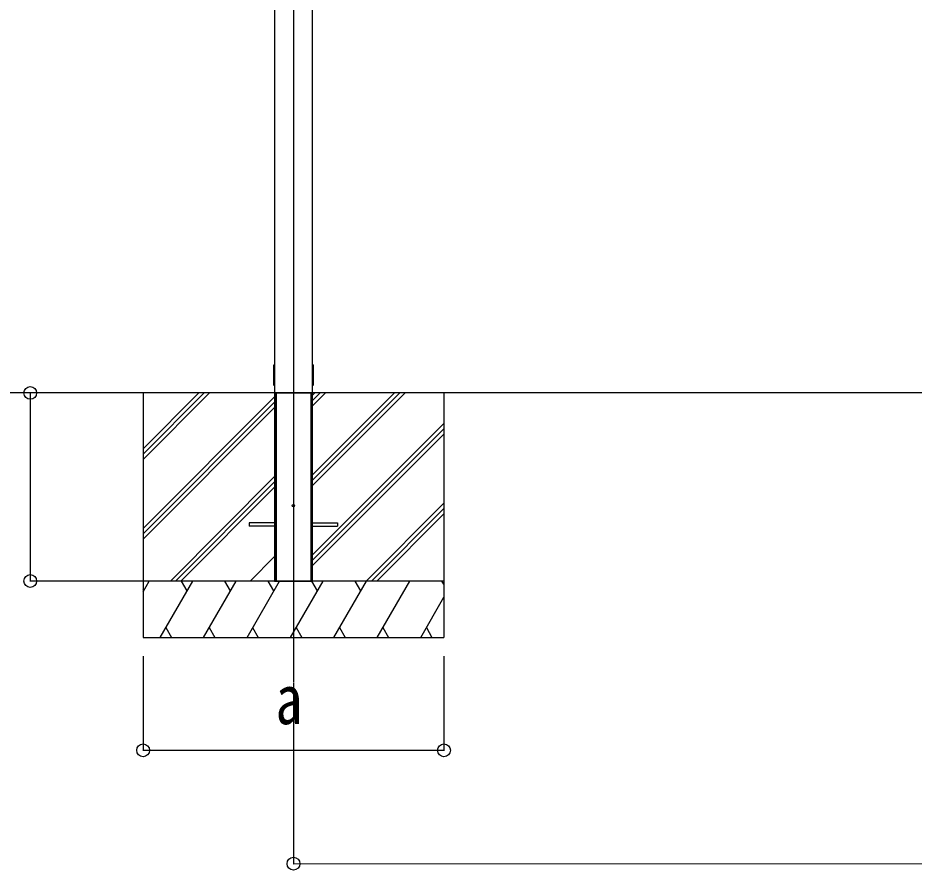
# Model space of a CAD drawing. Units: millimetres, scale not verified. Extents: x -16820 to 16820, y -11880 to 11880.
# Drawn here: x -14248 to -11864, y -6378 to -4113 of the extents above; entities that cross this region are included whole.
import ezdxf
from ezdxf.enums import TextEntityAlignment as Align

# ---------------------------------------------------------------- set-up
doc = ezdxf.new("R2010")
doc.units = ezdxf.units.MM
doc.header["$LTSCALE"] = 60
for name, color, linetype in [('0-3_YKK_12', 2, 'Continuous'), ('0-4_YKK_A1', 4, 'Continuous'), ('0-5_YKK_D', 6, 'Continuous')]:
    doc.layers.add(name, color=color, linetype=linetype)
doc.styles.add('ＭＳ ゴシック', font='')
doc.styles.get('ＭＳ ゴシック').set_extended_font_data('MS Gothic')

msp = doc.modelspace()

# ---------------------------------------------------------------- linework, layer by layer
at = {"layer": '0-3_YKK_12'}
msp.add_line((-13514.92, -2731.12), (-13514.92, -5879.28), dxfattribs=at)
at = {"layer": '0-4_YKK_A1'}
for p, q in [((-13564.92, -2728.5), (-13564.92, -5129.28)), ((-13464.92, -2728.5), (-13464.92, -5129.28)), ((-13567.42, -5066.7), (-13567.15, -5035.8)), ((-13464.92, -5035.5), (-13463.19, -5035.5)), ((-13463.19, -5035.5), (-13462.99, -5035.5)), ((-13462.69, -5035.8), (-13462.42, -5066.7)), ((-13567.22, -5089.7), (-13567.42, -5066.7)), ((-13462.42, -5066.7), (-13462.62, -5089.7)), ((-13566.72, -5090), (-13566.92, -5090)), ((-13564.92, -5090), (-13566.72, -5090)), ((-13463.12, -5090), (-13464.92, -5090)), ((-13462.92, -5090), (-13463.12, -5090)), ((-5045.98, -5110), (-14485.16, -5110)), ((-13914.92, -5110), (-13914.92, -5760)), ((-13914.92, -5286.63), (-13738.29, -5110)), ((-13914.92, -5272.49), (-13752.43, -5110)), ((-13914.92, -5258.35), (-13766.57, -5110)), ((-13914.92, -5470.48), (-13564.92, -5120.48)), ((-13564.92, -5110), (-13564.62, -5110)), ((-13564.92, -5110), (-13564.92, -5610)), ((-13564.62, -5110), (-13465.22, -5110)), ((-13562.42, -5110), (-13562.42, -5610)), ((-13560.92, -5110), (-13560.92, -5610)), ((-13468.92, -5110), (-13468.92, -5610)), ((-13467.42, -5110), (-13467.42, -5610)), ((-13465.22, -5110), (-13464.92, -5110)), ((-13464.92, -5110), (-13464.92, -5610)), ((-13464.92, -5357.13), (-13217.79, -5110)), ((-13464.92, -5342.99), (-13231.93, -5110)), ((-13464.92, -5328.84), (-13246.07, -5110)), ((-13464.92, -5145), (-13429.92, -5110)), ((-13464.92, -5130.86), (-13444.07, -5110)), ((-13464.92, -5116.71), (-13458.21, -5110)), ((-13114.92, -5110), (-13114.92, -5760)), ((-13914.92, -5484.62), (-13564.92, -5134.62)), ((-13914.92, -5498.76), (-13564.92, -5148.76)), ((-13464.92, -5540.97), (-13114.92, -5190.98)), ((-13464.92, -5555.12), (-13114.92, -5205.12)), ((-13464.92, -5569.26), (-13114.92, -5219.26)), ((-13842.31, -5610), (-13564.92, -5332.61)), ((-13828.17, -5610), (-13564.92, -5346.75)), ((-13814.03, -5610), (-13564.92, -5360.89)), ((-13321.81, -5610), (-13114.92, -5403.11)), ((-13307.67, -5610), (-13114.92, -5417.25)), ((-13293.53, -5610), (-13114.92, -5431.39)), ((-13632.42, -5455.5), (-13632.42, -5464.5)), ((-13564.92, -5455.5), (-13632.42, -5455.5)), ((-13464.92, -5455.5), (-13397.42, -5455.5)), ((-13397.42, -5455.5), (-13397.42, -5464.5)), ((-13564.92, -5464.5), (-13632.42, -5464.5)), ((-13464.92, -5464.5), (-13397.42, -5464.5)), ((-13630.18, -5610), (-13564.92, -5544.74)), ((-13114.92, -5610), (-13914.92, -5610)), ((-13914.92, -5638.94), (-13898.21, -5610)), ((-13869.34, -5760), (-13782.74, -5610)), ((-13797.74, -5635.98), (-13812.74, -5610)), ((-13753.87, -5760), (-13667.27, -5610)), ((-13682.27, -5635.98), (-13697.27, -5610)), ((-13638.4, -5760), (-13551.8, -5610)), ((-13566.8, -5635.98), (-13581.8, -5610)), ((-13565.16, -5610), (-13564.86, -5610)), ((-13564.86, -5610), (-13562.96, -5610)), ((-13562.96, -5610), (-13562.66, -5610)), ((-13562.66, -5610), (-13561.66, -5610)), ((-13561.66, -5610), (-13561.16, -5610)), ((-13560.92, -5610), (-13468.92, -5610)), ((-13522.93, -5760), (-13436.33, -5610)), ((-13469.16, -5610), (-13468.66, -5610)), ((-13468.66, -5610), (-13467.66, -5610)), ((-13451.33, -5635.98), (-13466.33, -5610)), ((-13465.46, -5610), (-13465.16, -5610)), ((-13407.46, -5760), (-13320.86, -5610)), ((-13335.86, -5635.98), (-13350.86, -5610)), ((-13291.99, -5760), (-13205.39, -5610)), ((-13114.92, -5618.66), (-13119.92, -5610)), ((-13913.21, -5635.98), (-13914.92, -5633.02)), ((-13176.52, -5760), (-13114.92, -5653.3)), ((-13854.35, -5734.02), (-13839.35, -5760)), ((-13738.88, -5734.02), (-13723.88, -5760)), ((-13623.41, -5734.02), (-13608.41, -5760)), ((-13507.93, -5734.02), (-13492.94, -5760)), ((-13392.47, -5734.02), (-13377.47, -5760)), ((-13277, -5734.02), (-13262, -5760)), ((-13161.52, -5734.02), (-13146.53, -5760)), ((-13914.92, -5760), (-13114.92, -5760))]:
    msp.add_line(p, q, dxfattribs=at)
for points in [[(-13566.85, -5035.5), (-13566.65, -5035.5), (-13564.92, -5035.5)], [(-13467.66, -5610), (-13467.36, -5610), (-13465.46, -5610)]]:
    msp.add_lwpolyline(points, dxfattribs=at)
msp.add_circle((-13514.92, -5410), 3, dxfattribs=at)
for centre, start, end in [((-13566.85, -5035.8), 90, 179.5), ((-13462.99, -5035.8), 0.5, 90), ((-13566.92, -5089.7), 180.5, 270), ((-13462.92, -5089.7), 270, 359.5)]:
    msp.add_arc(centre, 0.3, start, end, dxfattribs=at)
at = {"layer": '0-5_YKK_D'}
for p, q in [((-14214.92, -5110), (-14214.92, -5610)), ((-13915.92, -5610), (-14215.92, -5610)), ((-13914.66, -5810), (-13914.66, -6061)), ((-13114.66, -5810), (-13114.66, -6061)), ((-13514.92, -5880.28), (-13514.84, -6362.37)), ((-13914.66, -6060), (-13114.66, -6060)), ((-13514.84, -6361.37), (-5714.84, -6360.02))]:
    msp.add_line(p, q, dxfattribs=at)
for centre in [(-14214.92, -5110), (-14214.92, -5610), (-13914.66, -6060), (-13114.66, -6060), (-13514.84, -6361.37)]:
    msp.add_circle(centre, 17, dxfattribs=at)

# ---------------------------------------------------------------- texts
at = {"layer": '0-5_YKK_D', "style": 'ＭＳ ゴシック', "width": 0.8}
msp.add_text('a', height=132, dxfattribs=at).set_placement((-13562.66, -6030), align=Align.BOTTOM_LEFT)

doc.saveas('drawing.dxf')
